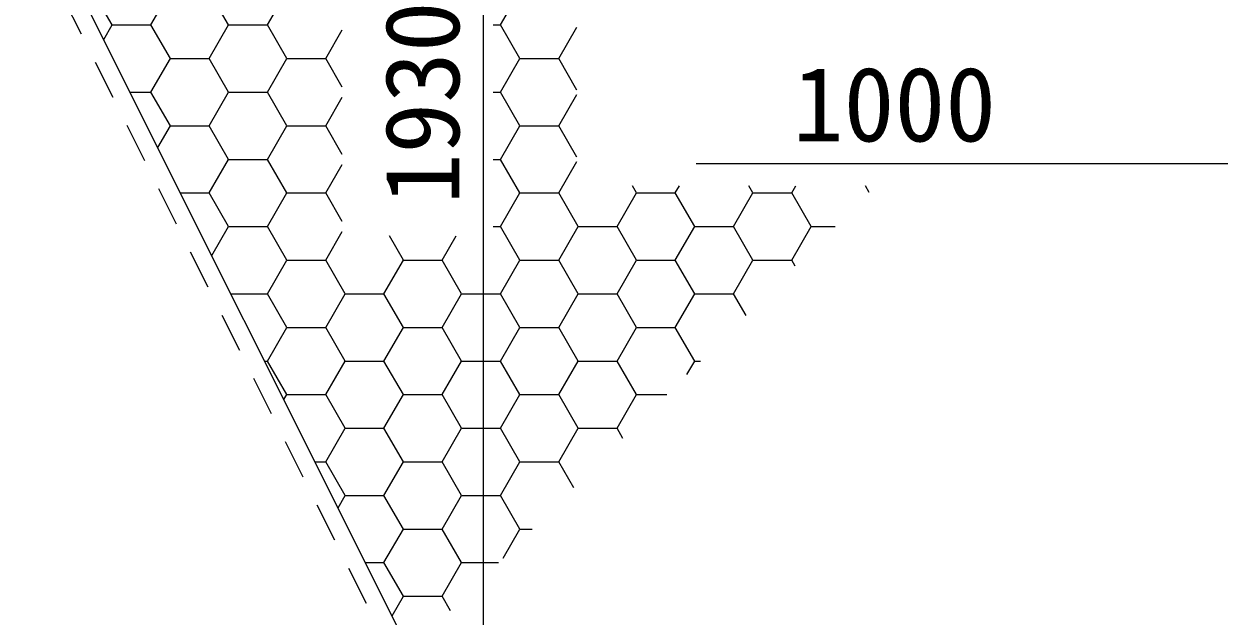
# Model space of a CAD drawing. Units: millimetres at full size, sheet at 1:30; details may follow other scales. Extents: x 47825 to 82541, y -23349 to -5561.
# Drawn here: x 51656 to 52340, y -19174 to -18834 of the extents above; entities that cross this region are included whole.
import ezdxf
from ezdxf.enums import TextEntityAlignment as Align

# ---------------------------------------------------------------- set-up
doc = ezdxf.new("R2010")
doc.units = ezdxf.units.MM
doc.header["$LTSCALE"] = 30
doc.linetypes.add('USER1', pattern=[1.35, 0.75, -0.6])
doc.layers.add('ハッチング', color=7, linetype='Continuous', lineweight=5)
doc.layers.add('寸法線', color=7, linetype='Continuous', lineweight=9)
doc.styles.add('ＭＳ ゴシック', font='')
doc.styles.get('ＭＳ ゴシック').set_extended_font_data('MS Gothic')

msp = doc.modelspace()

# ---------------------------------------------------------------- linework, layer by layer
at = {"layer": 'ハッチング', "lineweight": 20}
msp.add_line((52252.33, -19944.6), (51237.33, -17914.6), dxfattribs=at)
at = {"layer": 'ハッチング'}
for p, q in [((51706.46, -18834.98), (51695.35, -18815.73)), ((51728.69, -18834.98), (51739.8, -18815.73)), ((51773.14, -18834.98), (51762.02, -18815.73)), ((51795.36, -18834.98), (51806.47, -18815.73)), ((51928.71, -18834.98), (51939.82, -18815.73)), ((51701.67, -18843.28), (51706.46, -18834.98)), ((51706.46, -18834.98), (51728.69, -18834.98)), ((51739.8, -18854.22), (51728.69, -18834.98)), ((51762.02, -18854.22), (51773.14, -18834.98)), ((51773.14, -18834.98), (51795.36, -18834.98)), ((51806.47, -18854.22), (51795.36, -18834.98)), ((51828.7, -18854.22), (51838.18, -18837.81)), ((51924.55, -18834.98), (51928.71, -18834.98)), ((51939.82, -18854.22), (51928.71, -18834.98)), ((51962.05, -18854.22), (51972.44, -18836.22)), ((51728.69, -18873.47), (51739.8, -18854.22)), ((51739.8, -18854.22), (51762.03, -18854.22)), ((51773.14, -18873.47), (51762.02, -18854.22)), ((51795.36, -18873.47), (51806.47, -18854.22)), ((51806.47, -18854.22), (51828.7, -18854.22)), ((51838.18, -18870.64), (51828.7, -18854.22)), ((51928.71, -18873.47), (51939.82, -18854.22)), ((51939.82, -18854.22), (51962.05, -18854.22)), ((51972.44, -18872.23), (51962.05, -18854.22)), ((51716.76, -18873.47), (51728.69, -18873.47)), ((51739.8, -18892.72), (51728.69, -18873.47)), ((51762.02, -18892.72), (51773.14, -18873.47)), ((51773.14, -18873.47), (51795.36, -18873.47)), ((51806.47, -18892.72), (51795.36, -18873.47)), ((51924.55, -18873.47), (51928.71, -18873.47)), ((51939.82, -18892.72), (51928.71, -18873.47)), ((51828.7, -18892.72), (51838.18, -18876.31)), ((51962.05, -18892.72), (51972.44, -18874.72)), ((51732.61, -18905.17), (51739.8, -18892.72)), ((51739.8, -18892.72), (51762.03, -18892.72)), ((51773.14, -18911.97), (51762.02, -18892.72)), ((51795.36, -18911.97), (51806.47, -18892.72)), ((51806.47, -18892.72), (51828.7, -18892.72)), ((51838.18, -18909.13), (51828.7, -18892.72)), ((51928.71, -18911.97), (51939.82, -18892.72)), ((51939.82, -18892.72), (51962.05, -18892.72)), ((51972.44, -18910.72), (51962.05, -18892.72)), ((51762.02, -18931.21), (51773.14, -18911.97)), ((51773.14, -18911.97), (51795.36, -18911.97)), ((51806.47, -18931.21), (51795.36, -18911.97)), ((51828.7, -18931.21), (51838.18, -18914.8)), ((51924.55, -18911.97), (51928.71, -18911.97)), ((51939.82, -18931.21), (51928.71, -18911.97)), ((51962.05, -18931.21), (51972.44, -18913.21)), ((52006.5, -18931.21), (52004.17, -18927.17)), ((52028.72, -18931.21), (52031.06, -18927.17)), ((52073.17, -18931.21), (52070.84, -18927.17)), ((52095.4, -18931.21), (52097.73, -18927.17)), ((52139.67, -18930.91), (52137.52, -18927.17)), ((51745.64, -18931.21), (51762.03, -18931.21)), ((51773.14, -18950.46), (51762.02, -18931.21)), ((51795.36, -18950.46), (51806.47, -18931.21)), ((51806.47, -18931.21), (51828.7, -18931.21)), ((51838.18, -18947.63), (51828.7, -18931.21)), ((51928.71, -18950.46), (51939.82, -18931.21)), ((51939.82, -18931.21), (51962.05, -18931.21)), ((51973.16, -18950.46), (51962.05, -18931.21)), ((51995.39, -18950.46), (52006.5, -18931.21)), ((52006.5, -18931.21), (52028.72, -18931.21)), ((52039.84, -18950.46), (52028.72, -18931.21)), ((52062.06, -18950.46), (52073.17, -18931.21)), ((52073.18, -18931.21), (52095.4, -18931.21)), ((52106.51, -18950.46), (52095.4, -18931.21)), ((51763.56, -18967.06), (51773.14, -18950.46)), ((51773.14, -18950.46), (51795.36, -18950.46)), ((51806.47, -18969.71), (51795.36, -18950.46)), ((51828.7, -18969.71), (51838.18, -18953.3)), ((51873.15, -18969.71), (51865.12, -18955.81)), ((51895.37, -18969.71), (51903.4, -18955.81)), ((51924.55, -18950.46), (51928.71, -18950.46)), ((51939.82, -18969.71), (51928.71, -18950.46)), ((51962.05, -18969.71), (51973.16, -18950.46)), ((51973.16, -18950.46), (51995.39, -18950.46)), ((52006.5, -18969.71), (51995.39, -18950.46)), ((52028.72, -18969.71), (52039.84, -18950.46)), ((52039.84, -18950.46), (52062.06, -18950.46)), ((52073.17, -18969.71), (52062.06, -18950.46)), ((52095.4, -18969.71), (52106.51, -18950.46)), ((52106.51, -18950.46), (52120.12, -18950.46)), ((51795.36, -18988.96), (51806.47, -18969.71)), ((51806.47, -18969.71), (51828.7, -18969.71)), ((51839.81, -18988.96), (51828.7, -18969.71)), ((51862.04, -18988.96), (51873.15, -18969.71)), ((51873.15, -18969.71), (51895.38, -18969.71)), ((51906.49, -18988.96), (51895.37, -18969.71)), ((51928.71, -18988.96), (51939.82, -18969.71)), ((51939.82, -18969.71), (51962.05, -18969.71)), ((51973.16, -18988.96), (51962.05, -18969.71)), ((51995.39, -18988.96), (52006.5, -18969.71)), ((52006.5, -18969.71), (52028.72, -18969.71)), ((52039.84, -18988.96), (52028.72, -18969.71)), ((52062.06, -18988.96), (52073.17, -18969.71)), ((52073.18, -18969.71), (52095.4, -18969.71)), ((52097.4, -18973.18), (52095.4, -18969.71)), ((51774.51, -18988.96), (51795.36, -18988.96)), ((51806.47, -19008.2), (51795.36, -18988.96)), ((51828.7, -19008.2), (51839.81, -18988.96)), ((51839.81, -18988.96), (51862.04, -18988.96)), ((51873.15, -19008.2), (51862.04, -18988.96)), ((51895.37, -19008.2), (51906.49, -18988.96)), ((51906.49, -18988.96), (51928.71, -18988.96)), ((51939.82, -19008.2), (51928.71, -18988.96)), ((51962.05, -19008.2), (51973.16, -18988.96)), ((51973.16, -18988.96), (51995.39, -18988.96)), ((52006.5, -19008.2), (51995.39, -18988.96)), ((52028.72, -19008.2), (52039.84, -18988.96)), ((52039.84, -18988.96), (52062.06, -18988.96)), ((52069.22, -19001.36), (52062.06, -18988.96)), ((51795.36, -19027.45), (51806.47, -19008.2)), ((51806.47, -19008.2), (51828.7, -19008.2)), ((51839.81, -19027.45), (51828.7, -19008.2)), ((51862.04, -19027.45), (51873.15, -19008.2)), ((51873.15, -19008.2), (51895.38, -19008.2)), ((51906.49, -19027.45), (51895.37, -19008.2)), ((51928.71, -19027.45), (51939.82, -19008.2)), ((51939.82, -19008.2), (51962.05, -19008.2)), ((51973.16, -19027.45), (51962.05, -19008.2)), ((51995.39, -19027.45), (52006.5, -19008.2)), ((52006.5, -19008.2), (52028.72, -19008.2)), ((52039.84, -19027.45), (52028.72, -19008.2)), ((51793.75, -19027.45), (51795.36, -19027.45)), ((51806.47, -19046.7), (51795.36, -19027.45)), ((51828.7, -19046.7), (51839.81, -19027.45)), ((51839.81, -19027.45), (51862.04, -19027.45)), ((51873.15, -19046.7), (51862.04, -19027.45)), ((51895.37, -19046.7), (51906.49, -19027.45)), ((51906.49, -19027.45), (51928.71, -19027.45)), ((51939.82, -19046.7), (51928.71, -19027.45)), ((51962.05, -19046.7), (51973.16, -19027.45)), ((51973.16, -19027.45), (51995.39, -19027.45)), ((52006.5, -19046.7), (51995.39, -19027.45)), ((52035.34, -19035.24), (52039.84, -19027.45)), ((52039.84, -19027.45), (52043.13, -19027.45)), ((51804.82, -19049.57), (51806.47, -19046.7)), ((51806.47, -19046.7), (51828.7, -19046.7)), ((51839.81, -19065.95), (51828.7, -19046.7)), ((51862.04, -19065.95), (51873.15, -19046.7)), ((51873.15, -19046.7), (51895.38, -19046.7)), ((51906.49, -19065.95), (51895.37, -19046.7)), ((51928.71, -19065.95), (51939.82, -19046.7)), ((51939.82, -19046.7), (51962.05, -19046.7)), ((51973.16, -19065.95), (51962.05, -19046.7)), ((51995.39, -19065.95), (52006.5, -19046.7)), ((52006.5, -19046.7), (52023.88, -19046.7)), ((51828.7, -19085.19), (51839.81, -19065.95)), ((51839.81, -19065.95), (51862.04, -19065.95)), ((51873.15, -19085.19), (51862.04, -19065.95)), ((51895.37, -19085.19), (51906.49, -19065.95)), ((51906.49, -19065.95), (51928.71, -19065.95)), ((51939.82, -19085.19), (51928.71, -19065.95)), ((51962.05, -19085.19), (51973.16, -19065.95)), ((51973.16, -19065.95), (51995.39, -19065.95)), ((51998.77, -19071.81), (51995.39, -19065.95)), ((51822.63, -19085.19), (51828.7, -19085.19)), ((51839.81, -19104.44), (51828.7, -19085.19)), ((51862.04, -19104.44), (51873.15, -19085.19)), ((51873.15, -19085.19), (51895.38, -19085.19)), ((51906.49, -19104.44), (51895.37, -19085.19)), ((51928.71, -19104.44), (51939.82, -19085.19)), ((51939.82, -19085.19), (51962.05, -19085.19)), ((51970.59, -19099.99), (51962.05, -19085.19)), ((51835.76, -19111.46), (51839.81, -19104.44)), ((51839.81, -19104.44), (51862.04, -19104.44)), ((51873.15, -19123.69), (51862.04, -19104.44)), ((51895.37, -19123.69), (51906.49, -19104.44)), ((51906.49, -19104.44), (51928.71, -19104.44)), ((51939.82, -19123.69), (51928.71, -19104.44)), ((51862.04, -19142.94), (51873.15, -19123.69)), ((51873.15, -19123.69), (51895.38, -19123.69)), ((51906.49, -19142.94), (51895.37, -19123.69)), ((51930.17, -19140.41), (51939.82, -19123.69)), ((51939.82, -19123.69), (51946.89, -19123.69)), ((51851.5, -19142.94), (51862.04, -19142.94)), ((51873.15, -19162.18), (51862.04, -19142.94)), ((51895.37, -19162.18), (51906.49, -19142.94)), ((51906.49, -19142.94), (51927.64, -19142.94)), ((51866.7, -19173.35), (51873.15, -19162.18)), ((51873.15, -19162.18), (51895.38, -19162.18)), ((51900.14, -19170.44), (51895.37, -19162.18))]:
    msp.add_line(p, q, dxfattribs=at)
at = {"layer": 'ハッチング', "linetype": 'USER1', "lineweight": 9}
msp.add_lwpolyline([(53352.33, -17904.6), (54683.51, -17904.6), (53708.51, -19854.6), (52196.15, -19854.6), (51221.15, -17904.6), (52552.33, -17904.6)], dxfattribs=at)
at = {"layer": '寸法線'}
msp.add_line((51918.78, -17914.6), (51918.78, -19844.6), dxfattribs=at)
msp.add_lwpolyline([(52552.33, -18914.6), (52280.42, -18914.6), (52040.63, -18914.6)], dxfattribs=at)

# ---------------------------------------------------------------- texts
at = {"layer": '寸法線', "style": 'ＭＳ ゴシック'}
msp.add_text('1930', height=42.72, rotation=90, dxfattribs=at).set_placement((51883.78, -18879.6), align=Align.MIDDLE_CENTER)
msp.add_text('1000', height=42.72, dxfattribs=at).set_placement((52096, -18914.49), align=Align.BOTTOM_LEFT)

doc.saveas('drawing.dxf')
